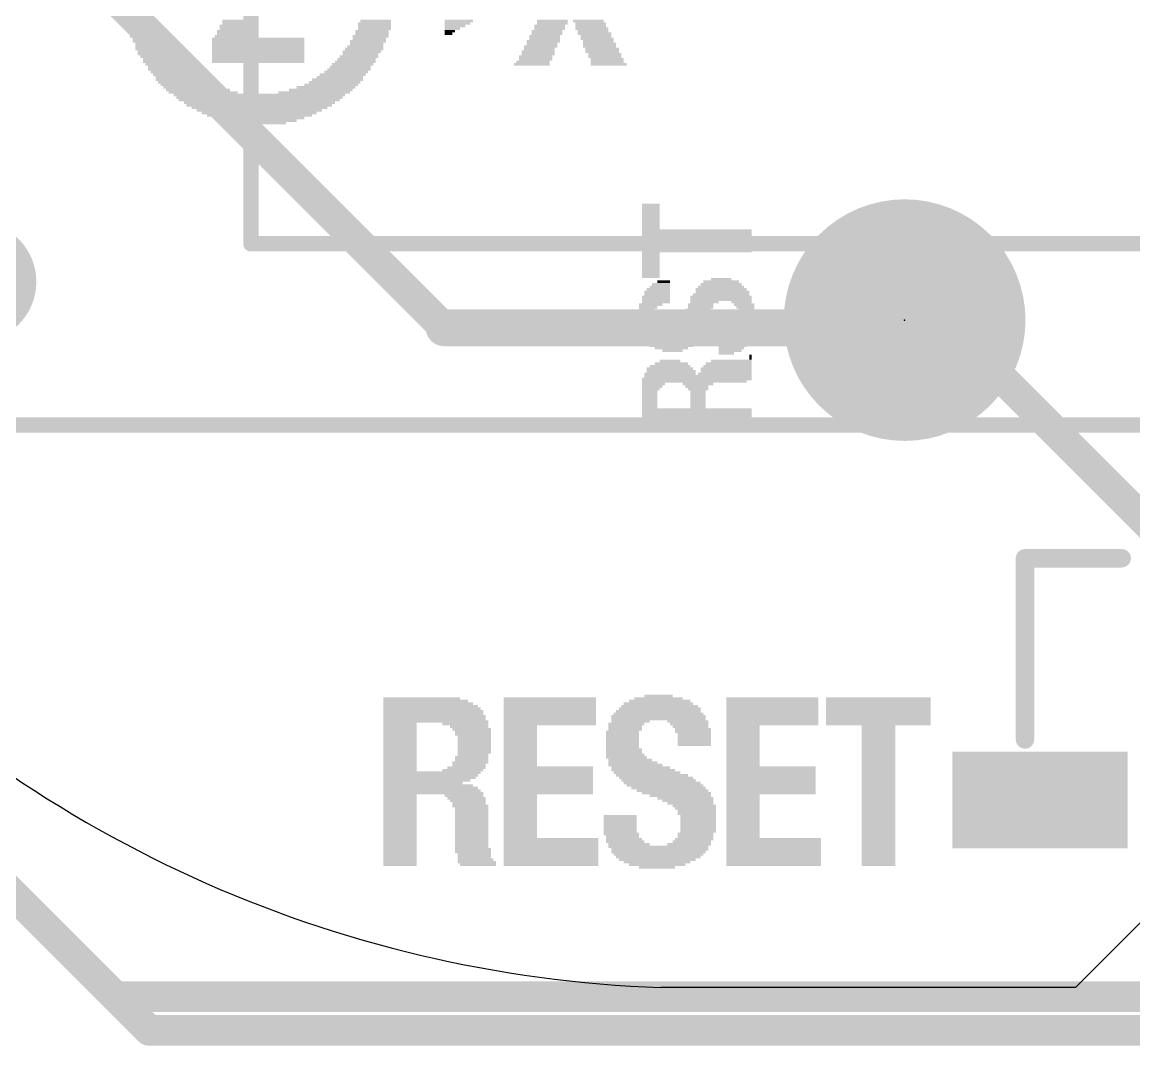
# Model space of a CAD drawing. Extents: x -59 to 59, y -28 to 22.
# Drawn here: x 16.31 to 25.5, y -28.42 to -19.95 of the extents above; entities that cross this region are included whole.
import ezdxf

# ---------------------------------------------------------------- set-up
doc = ezdxf.new("R2010")
doc.units = 0
for name, color, linetype in [('1', 12, 'CONTINUOUS'), ('16', 5, 'CONTINUOUS'), ('20', 4, 'CONTINUOUS'), ('200', 132, 'CONTINUOUS'), ('21', 40, 'CONTINUOUS'), ('22', 6, 'CONTINUOUS'), ('23', 53, 'CONTINUOUS')]:
    doc.layers.add(name, color=color, linetype=linetype)

# ---------------------------------------------------------------- blocks, each defined once
blk = doc.blocks.new('RECT')
blk.add_solid([(-0.5, -0.5), (0.5, -0.5), (-0.5, 0.5), (0.5, 0.5)])
blk = doc.blocks.new('PIE')
at = {"const_width": 0.5}
blk.add_lwpolyline([(0, -0.25, 1), (0, 0.25, 1), (0, -0.25)], format="xyb", dxfattribs=at)

msp = doc.modelspace()

# ---------------------------------------------------------------- linework, layer by layer
at = {"layer": '1'}
for points, const_width in [([(16.764, -19.447), (19.796, -22.479)], 0.254), ([(19.796, -22.479), (23.6855, -22.479)], 0.3048), ([(23.606, -22.4155), (23.749, -22.4155)], 0.254), ([(23.6855, -22.479), (23.749, -22.4155)], 0.3048), ([(23.749, -22.4155), (23.93, -22.4155)], 0.254), ([(23.93, -22.4155), (26.0018, -24.4873)], 0.254), ([(17.3576, -28.2956), (12.1506, -23.0886)], 0.254), ([(48.3964, -28.2956), (17.3576, -28.2956)], 0.254)]:
    msp.add_lwpolyline(points, dxfattribs=dict(at, const_width=const_width))
for points, const_width in [([(19.796, -22.4028, 1), (19.796, -22.5552)], 0.1524), ([(23.606, -22.352, 1), (23.606, -22.479)], 0.127), ([(23.6855, -22.5552, 1), (23.6855, -22.4028)], 0.1524), ([(23.8029, -22.4694, 1), (23.6951, -22.3616)], 0.1524), ([(23.749, -22.352, 1), (23.749, -22.479)], 0.127), ([(23.749, -22.479, 1), (23.749, -22.352)], 0.127), ([(23.9749, -22.3706, 1), (23.8851, -22.4604)], 0.127), ([(23.93, -22.479, 1), (23.93, -22.352)], 0.127), ([(19.7511, -22.5239, 1), (19.8409, -22.4341)], 0.127), ([(23.6316, -22.4251, 1), (23.7394, -22.5329)], 0.1524), ([(17.3576, -28.2321, 1), (17.3576, -28.3591)], 0.127), ([(17.3127, -28.3405, 1), (17.4025, -28.2507)], 0.127)]:
    msp.add_lwpolyline(points, format="xyb", dxfattribs=dict(at, const_width=const_width))
at = {"layer": '16', "const_width": 0.254}
for points in [[(17.0782, -28.0162), (6.461, -17.399)], [(48.6758, -28.0162), (17.0782, -28.0162)]]:
    msp.add_lwpolyline(points, dxfattribs=at)
at = {"layer": '16', "const_width": 0.127}
for points in [[(17.0782, -27.9527, 1), (17.0782, -28.0797)], [(17.0333, -28.0611, 1), (17.1231, -27.9713)]]:
    msp.add_lwpolyline(points, format="xyb", dxfattribs=at)
at = {"layer": '20'}
for p, q in [((25.908, -27.051), (25.019, -27.94)), ((25.019, -27.94), (21.59, -27.94))]:
    msp.add_line(p, q, dxfattribs=at)
msp.add_arc((21.9479, -17.7472), 10.1991, 222.9889, 267.9889, dxfattribs=at)
at = {"layer": '21', "const_width": 0.1524}
for points in [[(24.6018, -25.8873), (24.6018, -24.3873)], [(24.6018, -24.3873), (25.4018, -24.3873)]]:
    msp.add_lwpolyline(points, dxfattribs=at)
at = {"layer": '21', "const_width": 0.0762}
for points in [[(24.6399, -24.3873, 1), (24.5637, -24.3873)], [(24.6018, -24.3492, 1), (24.6018, -24.4254)], [(25.4018, -24.4254, 1), (25.4018, -24.3492)], [(24.5637, -25.8873, 1), (24.6399, -25.8873)]]:
    msp.add_lwpolyline(points, format="xyb", dxfattribs=at)
at = {"layer": '22', "const_width": 0.127}
for points in [[(18.1975, 5.416), (18.1975, -21.784)], [(18.1975, -21.784), (45.3975, -21.784)], [(16.0375, -23.284), (47.5575, -23.284)]]:
    msp.add_lwpolyline(points, dxfattribs=at)
at = {"layer": '22', "const_width": 0.0635}
for points in [[(18.1975, -21.7523, 1), (18.1975, -21.8158)], [(18.1658, -21.784, 1), (18.2293, -21.784)]]:
    msp.add_lwpolyline(points, format="xyb", dxfattribs=at)
at = {"layer": '23'}
msp.add_point((23.606, -22.4155), dxfattribs=at)

# ---------------------------------------------------------------- block references
at = {"layer": '1', "xscale": 2, "yscale": 2}
msp.add_blockref('PIE', (23.606, -22.4155), dxfattribs=at)
at = {"layer": '1'}
msp.add_blockref('PIE', (15.9225, -22.098), dxfattribs=at)
at = {"layer": '1', "xscale": 1.45, "yscale": 0.8, "rotation": 180}
msp.add_blockref('RECT', (24.7268, -26.3873), dxfattribs=at)
at = {"layer": '200'}
for p, xscale, yscale in [((17.3038, -19.939), 0.2515, 0.0213), ((17.3152, -19.9602), 0.2743, 0.0211), ((18.0873, -19.9602), 0.254, 0.0211), ((18.0975, -19.939), 0.2743, 0.0213), ((19.2202, -19.9602), 0.2743, 0.0211), ((19.2303, -19.939), 0.254, 0.0213), ((19.9187, -19.939), 0.2337, 0.0213), ((19.9073, -19.9602), 0.2108, 0.0211), ((20.6908, -19.939), 0.254, 0.0213), ((20.6908, -19.9602), 0.254, 0.0211), ((20.988, -19.939), 0.254, 0.0213), ((21.0083, -19.9602), 0.254, 0.0211), ((17.3152, -19.9813), 0.2743, 0.0211), ((17.3152, -20.0025), 0.2743, 0.0213), ((17.3355, -20.0237), 0.2743, 0.0211), ((17.3355, -20.0448), 0.2743, 0.0211), ((18.0556, -20.0237), 0.2769, 0.0211), ((18.0442, -20.0448), 0.254, 0.0211), ((18.067, -20.0025), 0.254, 0.0213), ((18.0772, -19.9813), 0.2743, 0.0211), ((19.1986, -20.0237), 0.2769, 0.0211), ((19.1986, -20.0448), 0.2769, 0.0211), ((19.2202, -19.9813), 0.2743, 0.0211), ((19.2202, -20.0025), 0.2743, 0.0213), ((19.8869, -19.9813), 0.1702, 0.0211), ((19.8653, -20.0025), 0.127, 0.0213), ((19.8438, -20.0237), 0.0838, 0.0211), ((19.8336, -20.0448), 0.0635, 0.0211), ((20.6477, -20.0237), 0.254, 0.0211), ((20.6477, -20.0448), 0.254, 0.0211), ((20.6705, -19.9813), 0.254, 0.0211), ((20.6705, -20.0025), 0.254, 0.0213), ((21.0083, -19.9813), 0.254, 0.0211), ((21.0185, -20.0025), 0.2743, 0.0213), ((21.0287, -20.0237), 0.254, 0.0211), ((21.0401, -20.0448), 0.2769, 0.0211), ((17.3469, -20.066), 0.2972, 0.0213), ((17.3571, -20.0872), 0.2769, 0.0211), ((17.3673, -20.1083), 0.2972, 0.0211), ((17.3787, -20.1295), 0.2743, 0.0213), ((18.2575, -20.0872), 0.762, 0.0211), ((18.2575, -20.1083), 0.762, 0.0211), ((18.2575, -20.1295), 0.762, 0.0213), ((18.034, -20.066), 0.2743, 0.0213), ((19.1656, -20.1083), 0.2972, 0.0211), ((19.1554, -20.1295), 0.2769, 0.0213), ((19.1884, -20.066), 0.2972, 0.0213), ((19.177, -20.0872), 0.2743, 0.0211), ((20.607, -20.1295), 0.254, 0.0213), ((20.6172, -20.1083), 0.2743, 0.0211), ((20.6273, -20.066), 0.254, 0.0213), ((20.6273, -20.0872), 0.254, 0.0211), ((21.0515, -20.066), 0.254, 0.0213), ((21.0617, -20.0872), 0.2743, 0.0211), ((21.0718, -20.1083), 0.254, 0.0211), ((21.082, -20.1295), 0.2743, 0.0213), ((17.3888, -20.1507), 0.2946, 0.0211), ((17.4003, -20.1718), 0.3175, 0.0211), ((17.4104, -20.193), 0.2972, 0.0213), ((17.4206, -20.2142), 0.3175, 0.0211), ((17.4409, -20.2353), 0.3175, 0.0211), ((18.2575, -20.1507), 0.762, 0.0211), ((18.2575, -20.1718), 0.762, 0.0211), ((18.2575, -20.193), 0.762, 0.0213), ((18.2575, -20.2142), 0.762, 0.0211), ((18.2575, -20.2353), 0.762, 0.0211), ((19.0919, -20.2353), 0.3175, 0.0211), ((19.1148, -20.193), 0.3175, 0.0213), ((19.1033, -20.2142), 0.2946, 0.0211), ((19.1351, -20.1718), 0.3175, 0.0211), ((19.1453, -20.1507), 0.2972, 0.0211), ((20.5537, -20.2353), 0.2743, 0.0211), ((20.574, -20.193), 0.2743, 0.0213), ((20.574, -20.2142), 0.2743, 0.0211), ((20.5956, -20.1507), 0.2769, 0.0211), ((20.5842, -20.1718), 0.254, 0.0211), ((21.082, -20.1507), 0.2743, 0.0211), ((21.1036, -20.1718), 0.2769, 0.0211), ((21.1036, -20.193), 0.2769, 0.0213), ((21.1252, -20.2142), 0.2743, 0.0211), ((21.1252, -20.2353), 0.2743, 0.0211), ((17.4638, -20.2565), 0.3175, 0.0213), ((17.4739, -20.2777), 0.3378, 0.0211), ((17.4943, -20.2988), 0.3378, 0.0211), ((17.5158, -20.32), 0.3404, 0.0213), ((18.2575, -20.2565), 0.762, 0.0213), ((18.2575, -20.2777), 0.762, 0.0211), ((19.0183, -20.32), 0.3378, 0.0213), ((19.0398, -20.2988), 0.3404, 0.0211), ((19.0614, -20.2777), 0.3378, 0.0211), ((19.0716, -20.2565), 0.3175, 0.0213), ((20.5219, -20.2988), 0.2972, 0.0211), ((20.5321, -20.2777), 0.2769, 0.0211), ((20.5537, -20.2565), 0.2743, 0.0213), ((21.1569, -20.2988), 0.2972, 0.0211), ((21.1455, -20.2565), 0.2743, 0.0213), ((21.1455, -20.2777), 0.2743, 0.0211), ((17.526, -20.3412), 0.3607, 0.0211), ((17.5476, -20.3623), 0.3581, 0.0211), ((17.5793, -20.3835), 0.381, 0.0213), ((17.6212, -20.4258), 0.4242, 0.0211), ((17.5997, -20.4047), 0.381, 0.0211), ((18.9128, -20.4258), 0.4216, 0.0211), ((18.9332, -20.4047), 0.381, 0.0211), ((18.956, -20.3835), 0.381, 0.0213), ((18.9865, -20.3623), 0.3607, 0.0211), ((19.0081, -20.3412), 0.3581, 0.0211), ((17.6416, -20.447), 0.4242, 0.0213), ((17.6746, -20.4682), 0.4445, 0.0211), ((17.7165, -20.4893), 0.4877, 0.0211), ((17.7597, -20.5105), 0.5283, 0.0213), ((18.7757, -20.5105), 0.5283, 0.0213), ((18.8176, -20.4893), 0.4851, 0.0211), ((18.8608, -20.4682), 0.4445, 0.0211), ((18.8912, -20.447), 0.4242, 0.0213), ((17.8016, -20.5317), 0.5715, 0.0211), ((18.2677, -20.5528), 1.4173, 0.0211), ((18.2677, -20.574), 1.3767, 0.0213), ((18.2664, -20.5952), 1.3335, 0.0211), ((18.7211, -20.5317), 0.5918, 0.0211), ((18.2677, -20.6163), 1.2497, 0.0211), ((18.2664, -20.6375), 1.2065, 0.0213), ((18.2677, -20.6587), 1.1227, 0.0211), ((18.2677, -20.6798), 1.0363, 0.0211), ((18.2664, -20.701), 0.9525, 0.0213), ((18.2677, -20.7222), 0.8687, 0.0211), ((18.2677, -20.7433), 0.7417, 0.0211), ((18.2677, -20.7645), 0.6147, 0.0213), ((18.2664, -20.7857), 0.4445, 0.0211), ((21.5062, -21.463), 0.1473, 0.0213), ((21.5062, -21.4842), 0.1473, 0.0211), ((21.5062, -21.5053), 0.1473, 0.0211), ((21.5062, -21.5265), 0.1473, 0.0213), ((21.5062, -21.5477), 0.1473, 0.0211), ((21.5062, -21.5688), 0.1473, 0.0211), ((21.5062, -21.59), 0.1473, 0.0213), ((21.5062, -21.6112), 0.1473, 0.0211), ((21.5062, -21.6323), 0.1473, 0.0211), ((21.5062, -21.6535), 0.1473, 0.0213), ((21.8872, -21.6747), 0.9093, 0.0211), ((21.8872, -21.6958), 0.9093, 0.0211), ((21.8872, -21.717), 0.9093, 0.0213), ((21.8872, -21.7382), 0.9093, 0.0211), ((21.8872, -21.7593), 0.9093, 0.0211), ((21.8872, -21.7805), 0.9093, 0.0213), ((21.8872, -21.8017), 0.9093, 0.0211), ((21.8872, -21.8228), 0.9093, 0.0211), ((21.8872, -21.844), 0.9093, 0.0213), ((21.5062, -21.8652), 0.1473, 0.0211), ((21.5062, -21.8863), 0.1473, 0.0211), ((21.5062, -21.9075), 0.1473, 0.0213), ((21.5062, -21.9287), 0.1473, 0.0211), ((21.5062, -21.9498), 0.1473, 0.0211), ((21.5062, -21.971), 0.1473, 0.0213), ((21.5062, -21.9922), 0.1473, 0.0211), ((21.5062, -22.0133), 0.1473, 0.0211), ((21.5062, -22.0345), 0.1473, 0.0213), ((21.5062, -22.0557), 0.1473, 0.0211), ((22.0878, -22.0768), 0.1676, 0.0211), ((21.5684, -22.1615), 0.1905, 0.0213), ((21.5798, -22.1403), 0.1676, 0.0211), ((21.59, -22.1192), 0.1473, 0.0211), ((21.6116, -22.098), 0.1041, 0.0213), ((22.0878, -22.1615), 0.4216, 0.0213), ((22.0878, -22.1403), 0.381, 0.0211), ((22.0878, -22.1192), 0.3404, 0.0211), ((22.0878, -22.098), 0.2946, 0.0213), ((21.5481, -22.225), 0.2311, 0.0213), ((21.5481, -22.2462), 0.2311, 0.0211), ((21.5583, -22.1827), 0.2108, 0.0211), ((21.5583, -22.2038), 0.2108, 0.0211), ((22.0878, -22.225), 0.508, 0.0213), ((22.0878, -22.2462), 0.508, 0.0211), ((22.0878, -22.2038), 0.4674, 0.0211), ((22.0993, -22.1827), 0.4445, 0.0211), ((21.5049, -22.2885), 0.1905, 0.0213), ((21.4846, -22.3097), 0.1499, 0.0211), ((21.4732, -22.3308), 0.127, 0.0211), ((21.4732, -22.352), 0.127, 0.0213), ((21.5481, -22.2673), 0.2311, 0.0211), ((21.8973, -22.3308), 0.2134, 0.0211), ((21.8859, -22.352), 0.1905, 0.0213), ((21.9189, -22.2885), 0.2108, 0.0213), ((21.9189, -22.3097), 0.2108, 0.0211), ((21.9507, -22.2673), 0.2337, 0.0211), ((22.2568, -22.2673), 0.1702, 0.0211), ((22.2783, -22.2885), 0.1676, 0.0213), ((22.2885, -22.3097), 0.1473, 0.0211), ((22.2987, -22.3308), 0.127, 0.0211), ((22.2987, -22.352), 0.127, 0.0213), ((21.4732, -22.3732), 0.127, 0.0211), ((21.4732, -22.3943), 0.127, 0.0211), ((21.4732, -22.4155), 0.127, 0.0213), ((21.4732, -22.4367), 0.127, 0.0211), ((21.8554, -22.4367), 0.2108, 0.0211), ((21.8758, -22.3732), 0.2108, 0.0211), ((21.8758, -22.3943), 0.2108, 0.0211), ((21.8656, -22.4155), 0.1905, 0.0213), ((22.2987, -22.3732), 0.127, 0.0211), ((22.2987, -22.3943), 0.127, 0.0211), ((22.2987, -22.4155), 0.127, 0.0213), ((22.2987, -22.4367), 0.127, 0.0211), ((21.4846, -22.4578), 0.1499, 0.0211), ((21.4947, -22.479), 0.1702, 0.0213), ((21.6865, -22.5002), 0.508, 0.0211), ((21.6751, -22.5213), 0.4851, 0.0211), ((21.8237, -22.479), 0.2337, 0.0213), ((21.844, -22.4578), 0.2337, 0.0211), ((22.2047, -22.5213), 0.2743, 0.0211), ((22.2669, -22.5002), 0.1905, 0.0211), ((22.2783, -22.479), 0.1676, 0.0213), ((22.2885, -22.4578), 0.1473, 0.0211), ((21.6751, -22.5425), 0.4851, 0.0213), ((21.6751, -22.5637), 0.4445, 0.0211), ((21.6852, -22.5848), 0.4242, 0.0211), ((21.6751, -22.606), 0.4039, 0.0213), ((21.6751, -22.6272), 0.3581, 0.0211), ((22.1945, -22.5848), 0.254, 0.0211), ((22.1945, -22.606), 0.254, 0.0213), ((22.2047, -22.5425), 0.2743, 0.0213), ((22.2047, -22.5637), 0.2743, 0.0211), ((22.1831, -22.6272), 0.2311, 0.0211), ((21.6751, -22.6483), 0.2769, 0.0211), ((21.6852, -22.6695), 0.1702, 0.0213), ((22.1729, -22.6483), 0.2108, 0.0211), ((22.131, -22.6907), 0.127, 0.0211), ((22.1628, -22.6695), 0.1905, 0.0213), ((22.3317, -22.7118), 0.0203, 0.0211), ((21.6649, -22.7965), 0.3378, 0.0213), ((21.6751, -22.7753), 0.2769, 0.0211), ((21.6649, -22.7542), 0.1702, 0.0211), ((22.1412, -22.7965), 0.4013, 0.0213), ((22.1513, -22.7753), 0.381, 0.0211), ((22.1729, -22.7542), 0.3378, 0.0211), ((22.3317, -22.733), 0.0203, 0.0213), ((21.8872, -22.9023), 0.9093, 0.0211), ((21.6649, -22.86), 0.4242, 0.0213), ((21.8973, -22.8812), 0.889, 0.0211), ((21.6637, -22.8177), 0.381, 0.0211), ((21.6751, -22.8388), 0.4039, 0.0211), ((22.1196, -22.86), 0.4445, 0.0213), ((22.1298, -22.8177), 0.4242, 0.0211), ((22.1298, -22.8388), 0.4242, 0.0211), ((21.8656, -22.9235), 0.8661, 0.0213), ((21.5278, -22.9447), 0.1905, 0.0211), ((21.5163, -22.9658), 0.1676, 0.0211), ((21.5062, -22.987), 0.1473, 0.0213), ((21.8973, -22.9447), 0.254, 0.0211), ((21.8859, -22.9658), 0.1905, 0.0211), ((21.8973, -22.987), 0.1676, 0.0213), ((21.496, -23.0082), 0.127, 0.0211), ((21.496, -23.0293), 0.127, 0.0211), ((21.496, -23.0505), 0.127, 0.0213), ((21.496, -23.0717), 0.127, 0.0211), ((21.496, -23.0928), 0.127, 0.0211), ((21.8973, -23.0082), 0.127, 0.0211), ((21.8973, -23.0293), 0.127, 0.0211), ((21.8973, -23.0505), 0.127, 0.0213), ((21.8973, -23.0717), 0.127, 0.0211), ((21.8973, -23.0928), 0.127, 0.0211), ((21.496, -23.114), 0.127, 0.0213), ((21.496, -23.1352), 0.127, 0.0211), ((21.8872, -23.1563), 0.9093, 0.0211), ((21.8872, -23.1775), 0.9093, 0.0213), ((21.8973, -23.114), 0.127, 0.0213), ((21.8973, -23.1352), 0.127, 0.0211), ((21.8872, -23.1987), 0.9093, 0.0211), ((21.8872, -23.2198), 0.9093, 0.0211), ((21.8872, -23.241), 0.9093, 0.0213), ((21.8872, -23.2622), 0.9093, 0.0211), ((21.8872, -23.2833), 0.9093, 0.0211), ((21.8872, -23.3045), 0.9093, 0.0213), ((21.8872, -23.3257), 0.9093, 0.0211), ((19.6113, -25.5482), 0.635, 0.0211), ((19.6431, -25.5693), 0.6985, 0.0211), ((20.6705, -25.5482), 0.762, 0.0211), ((20.6705, -25.5693), 0.762, 0.0211), ((21.5798, -25.5693), 0.508, 0.0211), ((21.5697, -25.5482), 0.4013, 0.0211), ((21.5697, -25.527), 0.2337, 0.0213), ((22.512, -25.5482), 0.762, 0.0211), ((22.512, -25.5693), 0.762, 0.0211), ((23.3896, -25.5482), 0.8661, 0.0211), ((23.3896, -25.5693), 0.8661, 0.0211), ((19.6647, -25.5905), 0.7417, 0.0213), ((19.685, -25.6117), 0.7823, 0.0211), ((19.6964, -25.6328), 0.8052, 0.0211), ((19.7066, -25.654), 0.8255, 0.0213), ((20.6705, -25.5905), 0.762, 0.0213), ((20.6705, -25.6117), 0.762, 0.0211), ((20.6705, -25.6328), 0.762, 0.0211), ((20.6705, -25.654), 0.762, 0.0213), ((21.5684, -25.654), 0.6985, 0.0213), ((21.5798, -25.6328), 0.6756, 0.0211), ((21.5798, -25.6117), 0.635, 0.0211), ((21.5684, -25.5905), 0.5715, 0.0213), ((22.512, -25.5905), 0.762, 0.0213), ((22.512, -25.6117), 0.762, 0.0211), ((22.512, -25.6328), 0.762, 0.0211), ((22.512, -25.654), 0.762, 0.0213), ((23.3896, -25.5905), 0.8661, 0.0213), ((23.3896, -25.6117), 0.8661, 0.0211), ((23.3896, -25.6328), 0.8661, 0.0211), ((23.3896, -25.654), 0.8661, 0.0213), ((19.7066, -25.6752), 0.8255, 0.0211), ((19.7168, -25.6963), 0.8458, 0.0211), ((19.7168, -25.7175), 0.8458, 0.0213), ((19.7282, -25.7387), 0.8687, 0.0211), ((20.6705, -25.6752), 0.762, 0.0211), ((20.6705, -25.6963), 0.762, 0.0211), ((20.6705, -25.7175), 0.762, 0.0213), ((20.6705, -25.7387), 0.762, 0.0211), ((21.3373, -25.7387), 0.3175, 0.0211), ((21.5697, -25.6963), 0.7823, 0.0211), ((21.5697, -25.7175), 0.7823, 0.0213), ((21.5697, -25.6752), 0.7417, 0.0211), ((21.8123, -25.7387), 0.3378, 0.0211), ((22.512, -25.6752), 0.762, 0.0211), ((22.512, -25.6963), 0.762, 0.0211), ((22.512, -25.7175), 0.762, 0.0213), ((22.512, -25.7387), 0.762, 0.0211), ((23.3896, -25.6752), 0.8661, 0.0211), ((23.3896, -25.6963), 0.8661, 0.0211), ((23.3896, -25.7175), 0.8661, 0.0213), ((23.3896, -25.7387), 0.8661, 0.0211), ((19.431, -25.7598), 0.2743, 0.0211), ((19.431, -25.781), 0.2743, 0.0213), ((19.431, -25.8022), 0.2743, 0.0211), ((19.431, -25.8233), 0.2743, 0.0211), ((19.431, -25.8445), 0.2743, 0.0213), ((19.972, -25.7598), 0.381, 0.0211), ((20.0038, -25.781), 0.3175, 0.0213), ((20.0241, -25.8022), 0.3175, 0.0211), ((20.0343, -25.8233), 0.2972, 0.0211), ((20.0343, -25.8445), 0.2972, 0.0213), ((20.6705, -25.7598), 0.762, 0.0211), ((20.4267, -25.781), 0.2743, 0.0213), ((20.4267, -25.8022), 0.2743, 0.0211), ((20.4267, -25.8233), 0.2743, 0.0211), ((20.4267, -25.8445), 0.2743, 0.0213), ((21.2725, -25.8233), 0.2743, 0.0211), ((21.2725, -25.8445), 0.2743, 0.0213), ((21.3042, -25.7598), 0.2972, 0.0211), ((21.2941, -25.781), 0.2769, 0.0213), ((21.2941, -25.8022), 0.2769, 0.0211), ((21.8224, -25.7598), 0.3175, 0.0211), ((21.8338, -25.781), 0.2946, 0.0213), ((21.8554, -25.8022), 0.2972, 0.0211), ((21.8554, -25.8233), 0.2972, 0.0211), ((21.8656, -25.8445), 0.2769, 0.0213), ((22.512, -25.7598), 0.762, 0.0211), ((22.2682, -25.781), 0.2743, 0.0213), ((22.2682, -25.8022), 0.2743, 0.0211), ((22.2682, -25.8233), 0.2743, 0.0211), ((22.2682, -25.8445), 0.2743, 0.0213), ((23.3896, -25.7598), 0.8661, 0.0211), ((23.3896, -25.781), 0.2769, 0.0213), ((23.3896, -25.8022), 0.2769, 0.0211), ((23.3896, -25.8233), 0.2769, 0.0211), ((23.3896, -25.8445), 0.2769, 0.0213), ((19.431, -25.8657), 0.2743, 0.0211), ((19.431, -25.8868), 0.2743, 0.0211), ((19.431, -25.908), 0.2743, 0.0213), ((19.431, -25.9292), 0.2743, 0.0211), ((20.0457, -25.8657), 0.2743, 0.0211), ((20.0457, -25.8868), 0.2743, 0.0211), ((20.0457, -25.908), 0.2743, 0.0213), ((20.0457, -25.9292), 0.2743, 0.0211), ((20.4267, -25.8657), 0.2743, 0.0211), ((20.4267, -25.8868), 0.2743, 0.0211), ((20.4267, -25.908), 0.2743, 0.0213), ((20.4267, -25.9292), 0.2743, 0.0211), ((21.2725, -25.8657), 0.2743, 0.0211), ((21.2725, -25.8868), 0.2743, 0.0211), ((21.2725, -25.908), 0.2743, 0.0213), ((21.2725, -25.9292), 0.2743, 0.0211), ((21.8656, -25.8657), 0.2769, 0.0211), ((21.8656, -25.8868), 0.2769, 0.0211), ((21.8656, -25.908), 0.2769, 0.0213), ((21.8656, -25.9292), 0.2769, 0.0211), ((22.2682, -25.8657), 0.2743, 0.0211), ((22.2682, -25.8868), 0.2743, 0.0211), ((22.2682, -25.908), 0.2743, 0.0213), ((22.2682, -25.9292), 0.2743, 0.0211), ((23.3896, -25.8657), 0.2769, 0.0211), ((23.3896, -25.8868), 0.2769, 0.0211), ((23.3896, -25.908), 0.2769, 0.0213), ((23.3896, -25.9292), 0.2769, 0.0211), ((19.431, -25.9503), 0.2743, 0.0211), ((19.431, -25.9715), 0.2743, 0.0213), ((19.431, -25.9927), 0.2743, 0.0211), ((19.431, -26.0138), 0.2743, 0.0211), ((19.431, -26.035), 0.2743, 0.0213), ((20.0241, -26.035), 0.2769, 0.0213), ((20.0355, -26.0138), 0.254, 0.0211), ((20.0457, -25.9503), 0.2743, 0.0211), ((20.0457, -25.9715), 0.2743, 0.0213), ((20.0457, -25.9927), 0.2743, 0.0211), ((20.4267, -25.9503), 0.2743, 0.0211), ((20.4267, -25.9715), 0.2743, 0.0213), ((20.4267, -25.9927), 0.2743, 0.0211), ((20.4267, -26.0138), 0.2743, 0.0211), ((20.4267, -26.035), 0.2743, 0.0213), ((21.2839, -25.9715), 0.2972, 0.0213), ((21.2839, -25.9927), 0.2972, 0.0211), ((21.2941, -26.0138), 0.3175, 0.0211), ((21.3042, -26.035), 0.3378, 0.0213), ((21.2725, -25.9503), 0.2743, 0.0211), ((22.2682, -25.9503), 0.2743, 0.0211), ((22.2682, -25.9715), 0.2743, 0.0213), ((22.2682, -25.9927), 0.2743, 0.0211), ((22.2682, -26.0138), 0.2743, 0.0211), ((22.2682, -26.035), 0.2743, 0.0213), ((23.3896, -25.9503), 0.2769, 0.0211), ((23.3896, -25.9715), 0.2769, 0.0213), ((23.3896, -25.9927), 0.2769, 0.0211), ((23.3896, -26.0138), 0.2769, 0.0211), ((23.3896, -26.035), 0.2769, 0.0213), ((19.431, -26.0562), 0.2743, 0.0211), ((19.431, -26.0773), 0.2743, 0.0211), ((19.431, -26.0985), 0.2743, 0.0213), ((19.431, -26.1197), 0.2743, 0.0211), ((19.9809, -26.1197), 0.3175, 0.0211), ((20.0139, -26.0773), 0.2972, 0.0211), ((20.0025, -26.0985), 0.2743, 0.0213), ((20.0241, -26.0562), 0.2769, 0.0211), ((20.6591, -26.1197), 0.7391, 0.0211), ((20.4267, -26.0562), 0.2743, 0.0211), ((20.4267, -26.0773), 0.2743, 0.0211), ((20.4267, -26.0985), 0.2743, 0.0213), ((21.336, -26.0562), 0.3607, 0.0211), ((21.3576, -26.0773), 0.4039, 0.0211), ((21.3779, -26.0985), 0.4445, 0.0213), ((21.4211, -26.1197), 0.4851, 0.0211), ((22.5006, -26.1197), 0.7391, 0.0211), ((22.2682, -26.0562), 0.2743, 0.0211), ((22.2682, -26.0773), 0.2743, 0.0211), ((22.2682, -26.0985), 0.2743, 0.0213), ((23.3896, -26.0562), 0.2769, 0.0211), ((23.3896, -26.0773), 0.2769, 0.0211), ((23.3896, -26.0985), 0.2769, 0.0213), ((23.3896, -26.1197), 0.2769, 0.0211), ((19.6964, -26.162), 0.8052, 0.0213), ((19.685, -26.1832), 0.7823, 0.0211), ((19.6748, -26.2043), 0.762, 0.0211), ((19.431, -26.1408), 0.2743, 0.0211), ((19.9504, -26.1408), 0.3378, 0.0211), ((20.6591, -26.1408), 0.7391, 0.0211), ((20.6591, -26.162), 0.7391, 0.0213), ((20.6591, -26.1832), 0.7391, 0.0211), ((20.6591, -26.2043), 0.7391, 0.0211), ((21.4427, -26.1408), 0.5283, 0.0211), ((21.4744, -26.162), 0.5512, 0.0213), ((21.5163, -26.1832), 0.5944, 0.0211), ((21.5481, -26.2043), 0.6121, 0.0211), ((22.5006, -26.1408), 0.7391, 0.0211), ((22.5006, -26.162), 0.7391, 0.0213), ((22.5006, -26.1832), 0.7391, 0.0211), ((22.5006, -26.2043), 0.7391, 0.0211), ((23.3896, -26.1408), 0.2769, 0.0211), ((23.3896, -26.162), 0.2769, 0.0213), ((23.3896, -26.1832), 0.2769, 0.0211), ((23.3896, -26.2043), 0.2769, 0.0211), ((19.6532, -26.2255), 0.7188, 0.0213), ((19.6647, -26.2678), 0.7417, 0.0211), ((19.685, -26.289), 0.7823, 0.0213), ((19.6964, -26.3102), 0.8052, 0.0211), ((19.6215, -26.2467), 0.6553, 0.0211), ((20.6591, -26.2255), 0.7391, 0.0213), ((20.6591, -26.2467), 0.7391, 0.0211), ((20.6591, -26.2678), 0.7391, 0.0211), ((20.6591, -26.289), 0.7391, 0.0213), ((20.6591, -26.3102), 0.7391, 0.0211), ((21.5697, -26.2255), 0.6147, 0.0213), ((21.6002, -26.2467), 0.635, 0.0211), ((21.623, -26.2678), 0.635, 0.0211), ((21.6535, -26.289), 0.6147, 0.0213), ((21.6852, -26.3102), 0.5918, 0.0211), ((22.5006, -26.2255), 0.7391, 0.0213), ((22.5006, -26.2467), 0.7391, 0.0211), ((22.5006, -26.2678), 0.7391, 0.0211), ((22.5006, -26.289), 0.7391, 0.0213), ((22.5006, -26.3102), 0.7391, 0.0211), ((23.3896, -26.2255), 0.2769, 0.0213), ((23.3896, -26.2467), 0.2769, 0.0211), ((23.3896, -26.2678), 0.2769, 0.0211), ((23.3896, -26.289), 0.2769, 0.0213), ((23.3896, -26.3102), 0.2769, 0.0211), ((19.7066, -26.3313), 0.8255, 0.0211), ((19.431, -26.3525), 0.2743, 0.0213), ((19.431, -26.3737), 0.2743, 0.0211), ((19.431, -26.3948), 0.2743, 0.0211), ((19.9606, -26.3525), 0.3175, 0.0213), ((19.9809, -26.3737), 0.3175, 0.0211), ((19.9923, -26.3948), 0.2946, 0.0211), ((20.6591, -26.3313), 0.7391, 0.0211), ((20.4267, -26.3525), 0.2743, 0.0213), ((20.4267, -26.3737), 0.2743, 0.0211), ((20.4267, -26.3948), 0.2743, 0.0211), ((21.7183, -26.3313), 0.5715, 0.0211), ((21.75, -26.3525), 0.508, 0.0213), ((21.7919, -26.3737), 0.4648, 0.0211), ((21.8123, -26.3948), 0.4242, 0.0211), ((22.5006, -26.3313), 0.7391, 0.0211), ((22.2682, -26.3525), 0.2743, 0.0213), ((22.2682, -26.3737), 0.2743, 0.0211), ((22.2682, -26.3948), 0.2743, 0.0211), ((23.3896, -26.3313), 0.2769, 0.0211), ((23.3896, -26.3525), 0.2769, 0.0213), ((23.3896, -26.3737), 0.2769, 0.0211), ((23.3896, -26.3948), 0.2769, 0.0211), ((19.431, -26.416), 0.2743, 0.0213), ((19.431, -26.4372), 0.2743, 0.0211), ((19.431, -26.4583), 0.2743, 0.0211), ((19.431, -26.4795), 0.2743, 0.0213), ((20.0139, -26.4372), 0.2972, 0.0211), ((20.0025, -26.416), 0.2743, 0.0213), ((20.0241, -26.4583), 0.2769, 0.0211), ((20.0241, -26.4795), 0.2769, 0.0213), ((20.4267, -26.416), 0.2743, 0.0213), ((20.4267, -26.4372), 0.2743, 0.0211), ((20.4267, -26.4583), 0.2743, 0.0211), ((20.4267, -26.4795), 0.2743, 0.0213), ((21.8338, -26.416), 0.381, 0.0213), ((21.8656, -26.4372), 0.3581, 0.0211), ((21.8758, -26.4583), 0.3378, 0.0211), ((21.8859, -26.4795), 0.3175, 0.0213), ((22.2682, -26.416), 0.2743, 0.0213), ((22.2682, -26.4372), 0.2743, 0.0211), ((22.2682, -26.4583), 0.2743, 0.0211), ((22.2682, -26.4795), 0.2743, 0.0213), ((23.3896, -26.416), 0.2769, 0.0213), ((23.3896, -26.4372), 0.2769, 0.0211), ((23.3896, -26.4583), 0.2769, 0.0211), ((23.3896, -26.4795), 0.2769, 0.0213), ((19.431, -26.5007), 0.2743, 0.0211), ((19.431, -26.5218), 0.2743, 0.0211), ((19.431, -26.543), 0.2743, 0.0213), ((19.431, -26.5642), 0.2743, 0.0211), ((19.431, -26.5853), 0.2743, 0.0211), ((20.0241, -26.5007), 0.2769, 0.0211), ((20.0241, -26.5218), 0.2769, 0.0211), ((20.0241, -26.543), 0.2769, 0.0213), ((20.0241, -26.5642), 0.2769, 0.0211), ((20.0241, -26.5853), 0.2769, 0.0211), ((20.4267, -26.5007), 0.2743, 0.0211), ((20.4267, -26.5218), 0.2743, 0.0211), ((20.4267, -26.543), 0.2743, 0.0213), ((20.4267, -26.5642), 0.2743, 0.0211), ((20.4267, -26.5853), 0.2743, 0.0211), ((21.2522, -26.5218), 0.2743, 0.0211), ((21.2522, -26.543), 0.2743, 0.0213), ((21.2522, -26.5642), 0.2743, 0.0211), ((21.2522, -26.5853), 0.2743, 0.0211), ((21.8859, -26.5007), 0.3175, 0.0211), ((21.8973, -26.5218), 0.2946, 0.0211), ((21.8973, -26.543), 0.2946, 0.0213), ((21.8973, -26.5642), 0.2946, 0.0211), ((21.8973, -26.5853), 0.2946, 0.0211), ((22.2682, -26.5007), 0.2743, 0.0211), ((22.2682, -26.5218), 0.2743, 0.0211), ((22.2682, -26.543), 0.2743, 0.0213), ((22.2682, -26.5642), 0.2743, 0.0211), ((22.2682, -26.5853), 0.2743, 0.0211), ((23.3896, -26.5007), 0.2769, 0.0211), ((23.3896, -26.5218), 0.2769, 0.0211), ((23.3896, -26.543), 0.2769, 0.0213), ((23.3896, -26.5642), 0.2769, 0.0211), ((23.3896, -26.5853), 0.2769, 0.0211), ((19.431, -26.6065), 0.2743, 0.0213), ((19.431, -26.6277), 0.2743, 0.0211), ((19.431, -26.6488), 0.2743, 0.0211), ((19.431, -26.67), 0.2743, 0.0213), ((20.0241, -26.6065), 0.2769, 0.0213), ((20.0241, -26.6277), 0.2769, 0.0211), ((20.0241, -26.6488), 0.2769, 0.0211), ((20.0241, -26.67), 0.2769, 0.0213), ((20.4267, -26.6065), 0.2743, 0.0213), ((20.4267, -26.6277), 0.2743, 0.0211), ((20.4267, -26.6488), 0.2743, 0.0211), ((20.4267, -26.67), 0.2743, 0.0213), ((21.2623, -26.67), 0.2946, 0.0213), ((21.2522, -26.6065), 0.2743, 0.0213), ((21.2522, -26.6277), 0.2743, 0.0211), ((21.2522, -26.6488), 0.2743, 0.0211), ((21.8758, -26.67), 0.2972, 0.0213), ((21.8973, -26.6065), 0.2946, 0.0213), ((21.8973, -26.6277), 0.2946, 0.0211), ((21.8973, -26.6488), 0.2946, 0.0211), ((22.2682, -26.6065), 0.2743, 0.0213), ((22.2682, -26.6277), 0.2743, 0.0211), ((22.2682, -26.6488), 0.2743, 0.0211), ((22.2682, -26.67), 0.2743, 0.0213), ((23.3896, -26.6065), 0.2769, 0.0213), ((23.3896, -26.6277), 0.2769, 0.0211), ((23.3896, -26.6488), 0.2769, 0.0211), ((23.3896, -26.67), 0.2769, 0.0213), ((19.431, -26.6912), 0.2743, 0.0211), ((19.431, -26.7123), 0.2743, 0.0211), ((19.431, -26.7335), 0.2743, 0.0213), ((19.431, -26.7547), 0.2743, 0.0211), ((20.0241, -26.6912), 0.2769, 0.0211), ((20.0241, -26.7123), 0.2769, 0.0211), ((20.0241, -26.7335), 0.2769, 0.0213), ((20.0241, -26.7547), 0.2769, 0.0211), ((20.4267, -26.6912), 0.2743, 0.0211), ((20.6807, -26.7123), 0.7823, 0.0211), ((20.6807, -26.7335), 0.7823, 0.0213), ((20.6807, -26.7547), 0.7823, 0.0211), ((21.2839, -26.7123), 0.2972, 0.0211), ((21.2941, -26.7335), 0.3175, 0.0213), ((21.2725, -26.6912), 0.2743, 0.0211), ((21.3258, -26.7547), 0.3404, 0.0211), ((21.8237, -26.7547), 0.3607, 0.0211), ((21.8453, -26.7335), 0.3175, 0.0213), ((21.8656, -26.7123), 0.3175, 0.0211), ((21.8758, -26.6912), 0.2972, 0.0211), ((22.2682, -26.6912), 0.2743, 0.0211), ((22.5222, -26.7123), 0.7823, 0.0211), ((22.5222, -26.7335), 0.7823, 0.0213), ((22.5222, -26.7547), 0.7823, 0.0211), ((23.3896, -26.6912), 0.2769, 0.0211), ((23.3896, -26.7123), 0.2769, 0.0211), ((23.3896, -26.7335), 0.2769, 0.0213), ((23.3896, -26.7547), 0.2769, 0.0211), ((19.431, -26.7758), 0.2743, 0.0211), ((19.431, -26.797), 0.2743, 0.0213), ((19.431, -26.8182), 0.2743, 0.0211), ((19.431, -26.8393), 0.2743, 0.0211), ((19.431, -26.8605), 0.2743, 0.0213), ((20.0241, -26.7758), 0.2769, 0.0211), ((20.0343, -26.797), 0.2972, 0.0213), ((20.0343, -26.8182), 0.2972, 0.0211), ((20.0457, -26.8393), 0.2743, 0.0211), ((20.0457, -26.8605), 0.2743, 0.0213), ((20.6807, -26.7758), 0.7823, 0.0211), ((20.6807, -26.797), 0.7823, 0.0213), ((20.6807, -26.8182), 0.7823, 0.0211), ((20.6807, -26.8393), 0.7823, 0.0211), ((20.6807, -26.8605), 0.7823, 0.0213), ((21.5684, -26.7758), 0.8255, 0.0211), ((21.5798, -26.797), 0.8026, 0.0213), ((21.5697, -26.8182), 0.7823, 0.0211), ((21.5697, -26.8393), 0.7417, 0.0211), ((21.5684, -26.8605), 0.6985, 0.0213), ((22.5222, -26.7758), 0.7823, 0.0211), ((22.5222, -26.797), 0.7823, 0.0213), ((22.5222, -26.8182), 0.7823, 0.0211), ((22.5222, -26.8393), 0.7823, 0.0211), ((22.5222, -26.8605), 0.7823, 0.0213), ((23.3896, -26.7758), 0.2769, 0.0211), ((23.3896, -26.797), 0.2769, 0.0213), ((23.3896, -26.8182), 0.2769, 0.0211), ((23.3896, -26.8393), 0.2769, 0.0211), ((23.3896, -26.8605), 0.2769, 0.0213), ((19.431, -26.8817), 0.2743, 0.0211), ((19.431, -26.9028), 0.2743, 0.0211), ((19.431, -26.924), 0.2743, 0.0213), ((20.0558, -26.8817), 0.2946, 0.0211), ((20.0673, -26.9028), 0.3175, 0.0211), ((20.0774, -26.924), 0.2972, 0.0213), ((20.6807, -26.8817), 0.7823, 0.0211), ((20.6807, -26.9028), 0.7823, 0.0211), ((20.6807, -26.924), 0.7823, 0.0213), ((21.5595, -26.8817), 0.635, 0.0211), ((21.5583, -26.9028), 0.5512, 0.0211), ((21.5583, -26.924), 0.4648, 0.0213), ((21.5583, -26.9452), 0.2972, 0.0211), ((22.5222, -26.8817), 0.7823, 0.0211), ((22.5222, -26.9028), 0.7823, 0.0211), ((22.5222, -26.924), 0.7823, 0.0213), ((23.3896, -26.8817), 0.2769, 0.0211), ((23.3896, -26.9028), 0.2769, 0.0211), ((23.3896, -26.924), 0.2769, 0.0213)]:
    msp.add_blockref('RECT', p, dxfattribs=dict(at, xscale=xscale, yscale=yscale))

doc.saveas('drawing.dxf')
